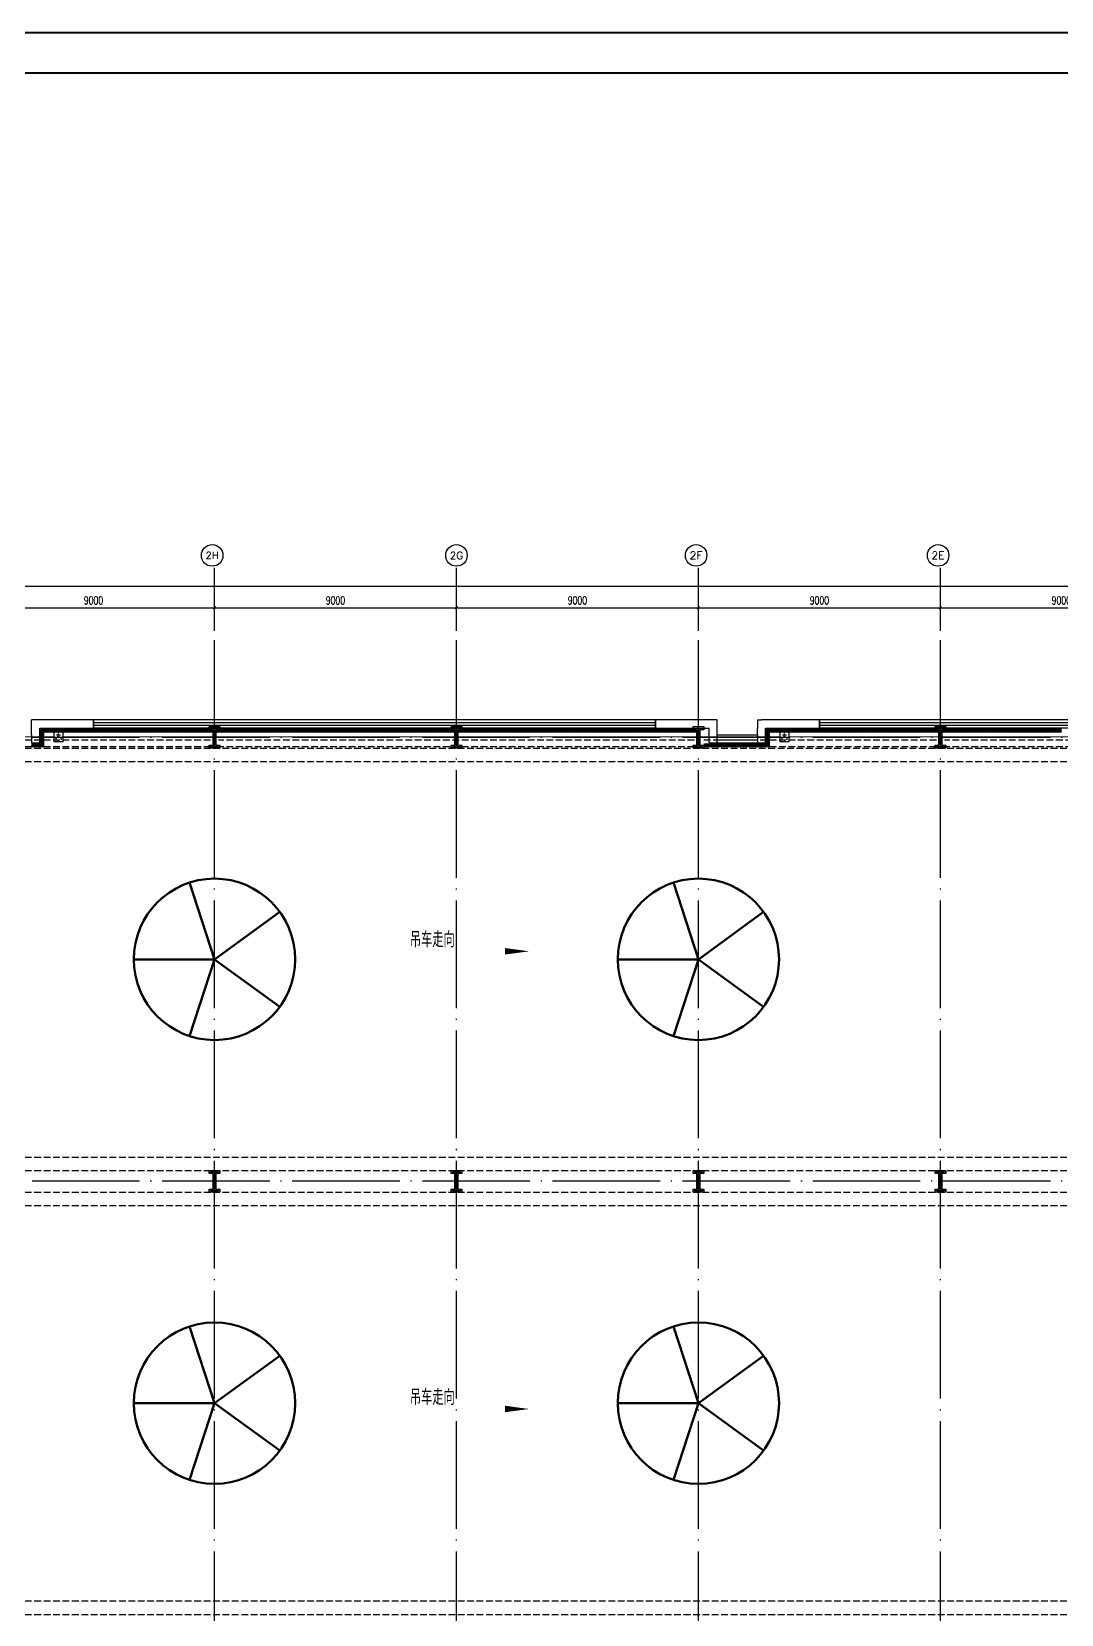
# Model space of a CAD drawing. Extents: x -1396510 to 1250330, y -1892470 to 1623980.
# Drawn here: x 584316 to 622616, y -749230 to -690392 of the extents above; entities that cross this region are included whole.
import ezdxf
from ezdxf.enums import TextEntityAlignment as Align

# ---------------------------------------------------------------- set-up
doc = ezdxf.new("R2010")
doc.units = 0
doc.header["$LTSCALE"] = 1000
doc.header["$MEASUREMENT"] = 0
doc.linetypes.add('DASH', pattern=[0.35, 0.25, -0.1])
doc.linetypes.add('DOTE', pattern=[2.42, 2, -0.2, 0.02, -0.2])
doc.layers.get('Defpoints').update_dxf_attribs({"color": 210})
for name, color, linetype in [('0-cxFrame', 155, 'Continuous'), ('A-AXIS-D', 1, 'Continuous'), ('A-AXIS-DOTE', 14, 'DOTE'), ('A-HATCH-2', 251, 'Continuous'), ('A-HRAIL', 173, 'Continuous'), ('A-LIN-V', 9, 'Continuous'), ('A-SFCE', 30, 'Continuous'), ('A-WINDOW', 140, 'Continuous'), ('AS-COLN', 6, 'Continuous'), ('AS-WALL', 40, 'Continuous'), ('EQUIP-消防', 3, 'Continuous'), ('WIRE-照明', 1, 'Continuous'), ('建-窗', 4, 'Continuous'), ('建-箭头', 3, 'Continuous')]:
    doc.layers.add(name, color=color, linetype=linetype)
doc.layers.add('0-cxText', color=131, linetype='Continuous', lineweight=25)
doc.layers.add('A-云线2', color=3, linetype='Continuous', plot=False)
doc.styles.add('_TCH_AXIS', font='COMPLEX', dxfattribs={"bigfont": 'GBCBIG'})
doc.styles.add('_TCH_DIM_T3', font='SIMPLEX', dxfattribs={"width": 0.705882, "bigfont": 'GBCBIG'})
doc.styles.add('A-STANDARD', font='SIMPLEX', dxfattribs={"bigfont": 'GBCBIG'})
doc.styles.add('cx_tuming', font='simhei.ttf')
doc.styles.add('cx_tuqian1', font='')
doc.styles.get("Standard").update_dxf_attribs({"font": 'gbenor.shx', "bigfont": 'gbcbig.shx'})
doc.styles.add('黑体', font='simhei.ttf', dxfattribs={"height": 12})
doc.styles.get('cx_tuqian1').set_extended_font_data('SimSun')
doc.dimstyles.new('_TCH_ARCH&&100', dxfattribs={"dimtxt": 297.5, "dimasz": 100, "dimexe": 100, "dimexo": 100, "dimgap": 126.25, "dimtad": 1, "dimdec": 0, "dimzin": 0, "dimdsep": 46, "dimtxsty": '_TCH_DIM_T3', "dimblk": 'ARCHTICK', "dimcen": 0.09, "dimclrt": 7, "dimazin": 2, "dimtfac": 1, "dimtdec": 0, "dimtix": 1, "dimtmove": 2, "dimatfit": 3, "dimfxl": 0, "dimtolj": 1, "dimtzin": 0, "dimarcsym": 0})

# ---------------------------------------------------------------- blocks, each defined once
blk = doc.blocks.new('WINDOW2DLIB$DYNSTYLE$00000005')
at = {"color": 0}
for points in [[(-0.5, 0.5), (-0.5, -0.5)], [(-0.5, 0.5), (0.5, 0.5)], [(0.5, -0.5), (0.5, 0.5)], [(0.5, 0.1667), (-0.5, 0.1667)], [(0.5, -0.1667), (-0.5, -0.1667)], [(-0.5, -0.5), (0.5, -0.5)]]:
    blk.add_lwpolyline(points, dxfattribs=at)
blk = doc.blocks.new('42343243')
at = {"layer": 'AS-WALL'}
for p, q in [((-196354, 1223170), (-198654, 1223170)), ((-198654, 1222620), (-198654, 1223170)), ((-198354, 1222870), (-196354, 1222870)), ((-198354, 1222320), (-198354, 1222870)), ((-196354, 1222870), (-196354, 1223170)), ((-173154, 1223170), (-175454, 1223170)), ((-175454, 1223170), (-175454, 1222870)), ((-175454, 1222870), (-173454, 1222870)), ((-173454, 1222320), (-173454, 1222870)), ((-173154, 1222620), (-173154, 1223170)), ((-171654, 1223170), (-171504, 1223170)), ((-171654, 1223170), (-171654, 1222870)), ((-171654, 1222870), (-171654, 1222870)), ((-171654, 1222620), (-171654, 1222870)), ((-169354, 1223170), (-171504, 1223170)), ((-171354, 1222320), (-171354, 1222870)), ((-171354, 1222870), (-169354, 1222870)), ((-169354, 1222870), (-169354, 1223170)), ((-198654, 1222620), (-198654, 1222320)), ((-198654, 1222320), (-198354, 1222320)), ((-173454, 1222320), (-173154, 1222320)), ((-173154, 1222320), (-173154, 1222620)), ((-171654, 1222620), (-171654, 1222320)), ((-171654, 1222320), (-171354, 1222320))]:
    blk.add_line(p, q, dxfattribs=at)
at = {"layer": '建-窗', "zscale": 300}
for p, xscale, yscale, rotation in [((-185904, 1223020), -20900, -300, 359.9999999994913), ((-162754, 1223020), -13200, -300, 359.9999999996728), ((-172404, 1222470), -1500, 300, 179.9999999999555)]:
    blk.add_blockref('WINDOW2DLIB$DYNSTYLE$00000005', p, dxfattribs=dict(at, xscale=xscale, yscale=yscale, rotation=rotation))
blk = doc.blocks.new('nt66')
at = {"layer": 'A-HATCH-2', "color": 8}
blk.add_lwpolyline([(-195840, 766870), (-195440, 766870), (-195440, 766758), (-195586, 766758), (-195586, 766182), (-195440, 766182), (-195440, 766070), (-195840, 766070), (-195840, 766182), (-195694, 766182), (-195694, 766758), (-195840, 766758)], close=True, dxfattribs=at)
at = {"layer": 'AS-COLN'}
blk.add_lwpolyline([(-195790, 766820), (-195490, 766820), (-195490, 766808), (-195636, 766808), (-195636, 766132), (-195490, 766132), (-195490, 766120), (-195790, 766120), (-195790, 766132), (-195644, 766132), (-195644, 766808), (-195790, 766808)], close=True, dxfattribs=at)
blk = doc.blocks.new('33333')
for p in [(3786, -43900), (12786, -43900), (21786, -43900), (30786, -43900), (3786, -60400), (12786, -60400), (21786, -60400), (30786, -60400)]:
    blk.add_blockref('nt66', p)
blk = doc.blocks.new('w42343')
at = {"layer": 'A-HATCH-2', "color": 8, "linetype": 'DASH'}
for p, q in [((-263654, 722170), (-128354, 722170)), ((-263654, 721670), (-128354, 721670)), ((-263654, 706970), (-128354, 706970)), ((-263654, 706470), (-128354, 706470)), ((-263654, 705670), (-128354, 705670)), ((-263654, 705170), (-128354, 705170)), ((-263654, 690470), (-128354, 690470)), ((-263654, 689970), (-128354, 689970))]:
    blk.add_line(p, q, dxfattribs=at)
blk = doc.blocks.new('w4324324')
at = {"layer": 'A-HATCH-2', "color": 0, "lineweight": 60}
for q in [(-1694760, 686605), (-1697614, 684532), (-1691907, 684532), (-1696524, 681178), (-1692997, 681178)]:
    blk.add_line((-1694760, 683605), q, dxfattribs=at)
blk.add_circle((-1694760, 683605), 3000, dxfattribs=at)
blk = doc.blocks.new('ner546')
at = {"layer": 'A-LIN-V', "color": 8}
for p in [(614780, -10744), (631280, -10744), (614780, -28744), (631280, -28744)]:
    blk.add_blockref('w4324324', p, dxfattribs=at)
blk = doc.blocks.new('_ArchTick')
at = {"color": 0, "linetype": 'ByBlock', "const_width": 0.4}
blk.add_lwpolyline([(-0.5, -0.5), (0.5, 0.5)], dxfattribs=at)
blk = doc.blocks.new('*D5776')
at = {"layer": 'A-AXIS-D', "color": 0, "lineweight": -2, "transparency": 16777216}
for p, q in [((84300, 3960), (84300, 4920)), ((84300, 4820), (93300, 4820)), ((93300, 3960), (93300, 4920))]:
    blk.add_line(p, q, dxfattribs=at)
at = {"layer": 'Defpoints', "color": 0, "transparency": 16777216}
for p in [(93300, 4820), (84300, 3860), (93300, 3860)]:
    blk.add_point(p, dxfattribs=at)
at = {"layer": 'A-AXIS-D', "color": 0, "lineweight": -2, "transparency": 16777216, "xscale": 100, "yscale": 100, "zscale": 100, "rotation": 180}
blk.add_blockref('_ArchTick', (84300, 4820), dxfattribs=at)
at = {"layer": 'A-AXIS-D', "color": 0, "lineweight": -2, "transparency": 16777216, "xscale": 100, "yscale": 100, "zscale": 100}
blk.add_blockref('_ArchTick', (93300, 4820), dxfattribs=at)
at = {"layer": 'A-AXIS-D', "color": 7, "transparency": 16777216, "insert": (88800, 5095), "char_height": 297.5, "attachment_point": 5, "style": '_TCH_DIM_T3'}
blk.add_mtext('\\A1;9000', dxfattribs=at)
blk = doc.blocks.new('*D5777')
at = {"layer": 'A-AXIS-D', "color": 0, "lineweight": -2, "transparency": 16777216}
for p, q in [((93300, 3960), (93300, 4920)), ((93300, 4820), (102300, 4820)), ((102300, 3960), (102300, 4920))]:
    blk.add_line(p, q, dxfattribs=at)
at = {"layer": 'Defpoints', "color": 0, "transparency": 16777216}
for p in [(102300, 4820), (93300, 3860), (102300, 3860)]:
    blk.add_point(p, dxfattribs=at)
at = {"layer": 'A-AXIS-D', "color": 0, "lineweight": -2, "transparency": 16777216, "xscale": 100, "yscale": 100, "zscale": 100, "rotation": 180}
blk.add_blockref('_ArchTick', (93300, 4820), dxfattribs=at)
at = {"layer": 'A-AXIS-D', "color": 0, "lineweight": -2, "transparency": 16777216, "xscale": 100, "yscale": 100, "zscale": 100}
blk.add_blockref('_ArchTick', (102300, 4820), dxfattribs=at)
at = {"layer": 'A-AXIS-D', "color": 7, "transparency": 16777216, "insert": (97800, 5095), "char_height": 297.5, "attachment_point": 5, "style": '_TCH_DIM_T3'}
blk.add_mtext('\\A1;9000', dxfattribs=at)
blk = doc.blocks.new('*D5778')
at = {"layer": 'A-AXIS-D', "color": 0, "lineweight": -2, "transparency": 16777216}
for p, q in [((102300, 3960), (102300, 4920)), ((102300, 4820), (111300, 4820)), ((111300, 3960), (111300, 4920))]:
    blk.add_line(p, q, dxfattribs=at)
at = {"layer": 'Defpoints', "color": 0, "transparency": 16777216}
for p in [(111300, 4820), (102300, 3860), (111300, 3860)]:
    blk.add_point(p, dxfattribs=at)
at = {"layer": 'A-AXIS-D', "color": 0, "lineweight": -2, "transparency": 16777216, "xscale": 100, "yscale": 100, "zscale": 100, "rotation": 180}
blk.add_blockref('_ArchTick', (102300, 4820), dxfattribs=at)
at = {"layer": 'A-AXIS-D', "color": 0, "lineweight": -2, "transparency": 16777216, "xscale": 100, "yscale": 100, "zscale": 100}
blk.add_blockref('_ArchTick', (111300, 4820), dxfattribs=at)
at = {"layer": 'A-AXIS-D', "color": 7, "transparency": 16777216, "insert": (106800, 5095), "char_height": 297.5, "attachment_point": 5, "style": '_TCH_DIM_T3'}
blk.add_mtext('\\A1;9000', dxfattribs=at)
blk = doc.blocks.new('*D5779')
at = {"layer": 'A-AXIS-D', "color": 0, "lineweight": -2, "transparency": 16777216}
for p, q in [((111300, 3960), (111300, 4920)), ((111300, 4820), (120300, 4820)), ((120300, 3960), (120300, 4920))]:
    blk.add_line(p, q, dxfattribs=at)
at = {"layer": 'Defpoints', "color": 0, "transparency": 16777216}
for p in [(120300, 4820), (111300, 3860), (120300, 3860)]:
    blk.add_point(p, dxfattribs=at)
at = {"layer": 'A-AXIS-D', "color": 0, "lineweight": -2, "transparency": 16777216, "xscale": 100, "yscale": 100, "zscale": 100, "rotation": 180}
blk.add_blockref('_ArchTick', (111300, 4820), dxfattribs=at)
at = {"layer": 'A-AXIS-D', "color": 0, "lineweight": -2, "transparency": 16777216, "xscale": 100, "yscale": 100, "zscale": 100}
blk.add_blockref('_ArchTick', (120300, 4820), dxfattribs=at)
at = {"layer": 'A-AXIS-D', "color": 7, "transparency": 16777216, "insert": (115800, 5095), "char_height": 297.5, "attachment_point": 5, "style": '_TCH_DIM_T3'}
blk.add_mtext('\\A1;9000', dxfattribs=at)
blk = doc.blocks.new('*D5780')
at = {"layer": 'A-AXIS-D', "color": 0, "lineweight": -2, "transparency": 16777216}
for p, q in [((120300, 3960), (120300, 4920)), ((120300, 4820), (129300, 4820)), ((129300, 3960), (129300, 4920))]:
    blk.add_line(p, q, dxfattribs=at)
at = {"layer": 'Defpoints', "color": 0, "transparency": 16777216}
for p in [(129300, 4820), (120300, 3860), (129300, 3860)]:
    blk.add_point(p, dxfattribs=at)
at = {"layer": 'A-AXIS-D', "color": 0, "lineweight": -2, "transparency": 16777216, "xscale": 100, "yscale": 100, "zscale": 100, "rotation": 180}
blk.add_blockref('_ArchTick', (120300, 4820), dxfattribs=at)
at = {"layer": 'A-AXIS-D', "color": 0, "lineweight": -2, "transparency": 16777216, "xscale": 100, "yscale": 100, "zscale": 100}
blk.add_blockref('_ArchTick', (129300, 4820), dxfattribs=at)
at = {"layer": 'A-AXIS-D', "color": 7, "transparency": 16777216, "insert": (124800, 5095), "char_height": 297.5, "attachment_point": 5, "style": '_TCH_DIM_T3'}
blk.add_mtext('\\A1;9000', dxfattribs=at)
blk = doc.blocks.new('*D5785')
at = {"layer": 'A-AXIS-D', "color": 0, "lineweight": -2, "transparency": 16777216}
for p, q in [((-900, 4060), (-900, 5720)), ((-900, 5620), (157100, 5620)), ((157100, 4060), (157100, 5720))]:
    blk.add_line(p, q, dxfattribs=at)
at = {"layer": 'Defpoints', "color": 0, "transparency": 16777216}
for p in [(157100, 5620), (-900, 3960), (157100, 3960)]:
    blk.add_point(p, dxfattribs=at)
at = {"layer": 'A-AXIS-D', "color": 0, "lineweight": -2, "transparency": 16777216, "xscale": 100, "yscale": 100, "zscale": 100, "rotation": 180}
blk.add_blockref('_ArchTick', (-900, 5620), dxfattribs=at)
at = {"layer": 'A-AXIS-D', "color": 0, "lineweight": -2, "transparency": 16777216, "xscale": 100, "yscale": 100, "zscale": 100}
blk.add_blockref('_ArchTick', (157100, 5620), dxfattribs=at)
at = {"layer": 'A-AXIS-D', "color": 7, "transparency": 16777216, "insert": (78100, 5895), "char_height": 297.5, "attachment_point": 5, "style": '_TCH_DIM_T3'}
blk.add_mtext('\\A1;158000', dxfattribs=at)
blk = doc.blocks.new('99平面图例外参$0$$LinePat$圆环')
for points in [[(0, 150), (300, 150)], [(0, 0), (300, 0)], [(0, -150), (300, -150)]]:
    blk.add_lwpolyline(points)
at = {"color": 0}
blk.add_circle((150, 0), 150, dxfattribs=at)
blk = doc.blocks.new('$equip$00002656')
for p, q in [((-0.5, 1), (-0.5, 0)), ((0.5, 1), (-0.5, 1)), ((-0.5, 0), (0.5, 0)), ((-0.22, 0.33), (0.22, 0.33)), ((0, 0.5), (0, 0.15)), ((0.5, 0), (0.5, 1))]:
    blk.add_line(p, q)
at = {"const_width": 0.0571}
blk.add_lwpolyline([(-0.5, 1), (0.5, 1), (0.5, 0), (-0.5, 0), (-0.5, 1), (0.5, 1)], dxfattribs=at)
blk.add_arc((0, 0.8), 0.3, 180, 0)
for p in [(-0.5, 0.5), (0, 1), (0, 0), (0.5, 0.5)]:
    blk.add_point(p)
at = {"color": 7, "flags": 1}
for tag, height, p in [('A', 0.00002, (0, 0)), ('B', 0.4, (0.76, 0.29))]:
    blk.add_attdef(tag, text='', height=height, dxfattribs=at).set_placement(p, align=Align.MIDDLE_CENTER)
blk = doc.blocks.new('TK22.A0+1 L(Dragon)')
at = {"layer": '0-cxFrame', "color": 7, "const_width": 0.5}
blk.add_lwpolyline([(0, 0), (-1485, 0), (-1485, 841), (0, 841)], close=True, dxfattribs=at)
at = {"layer": '0-cxFrame', "const_width": 0.5}
blk.add_lwpolyline([(-80, 10), (-1465, 10), (-1465, 831), (-80, 831)], close=True, dxfattribs=at)
at = {"style": '黑体', "flags": 4}
blk.add_attdef('图幅', text='', height=3.3, dxfattribs=at).set_placement((-40, 3), align=Align.RIGHT)
at = {"layer": '0-cxText', "flags": 4}
for tag, height, style, p in [('建设单位', 3.5, 'cx_tuming', (-45, 240)), ('项目名称', 3.5, 'cx_tuming', (-45, 210)), ('子项名称', 3.5, 'cx_tuming', (-45, 180)), ('工程编号', 3.3, 'cx_tuqian1', (-35, 165)), ('图名1', 3.5, 'cx_tuming', (-45, 87)), ('图名2', 3.5, 'cx_tuming', (-45, 79)), ('图名3', 3.5, 'cx_tuming', (-45, 71)), ('出图日期', 3.3, 'cx_tuqian1', (-39, 60)), ('专业', 3.3, 'cx_tuqian1', (-55, 52)), ('图号', 3.3, 'cx_tuqian1', (-55, 44)), ('版次', 3.3, 'cx_tuqian1', (-20, 44))]:
    blk.add_attdef(tag, text='', height=height, dxfattribs=dict(at, style=style)).set_placement(p, align=Align.MIDDLE)
at = {"layer": 'Defpoints', "color": 6, "flags": 4}
for tag, height, style, p in [('tufu', 3.3, '黑体', (-12, 12)), ('dwfname', 4, 'cx_tuqian1', (-80, 3))]:
    blk.add_attdef(tag, text='', height=height, dxfattribs=dict(at, style=style)).set_placement(p, align=Align.RIGHT)
blk = doc.blocks.new('世赫2#厂房一层0821')
at = {"layer": 'A-AXIS-D'}
for centre in [(93215.1, 6766.1), (102300, 6766.1), (111215.1, 6766.1), (120215.1, 6766.1)]:
    blk.add_circle(centre, 400, dxfattribs=at)
at = {"layer": 'A-AXIS-DOTE', "color": 8, "ltscale": 2}
for p, q in [((93300, -87498.9), (93300, 6300)), ((102300, -87498.9), (102300, 6300)), ((111300, -87498.9), (111300, 6300)), ((120300, -87498.9), (120300, 6300)), ((163114.2, 0), (-11095.8, 0)), ((163114.2, -16500), (-11095.8, -16500))]:
    blk.add_line(p, q, dxfattribs=at)
at = {"layer": 'A-SFCE', "color": 2, "linetype": 'DASH'}
for p, q in [((93150, -100), (84450, -100)), ((93150, -350), (84450, -350)), ((120150, -100), (111450, -100)), ((120150, -350), (111450, -350))]:
    blk.add_line(p, q, dxfattribs=at)
at = {"layer": 'A-SFCE', "linetype": 'DASH'}
for p, q in [((111150, -100), (93450, -100)), ((111150, -350), (93450, -350)), ((138150, -100), (120450, -100)), ((138150, -350), (120450, -350))]:
    blk.add_line(p, q, dxfattribs=at)
at = {"layer": '建-箭头', "color": 8}
for points in [[(98107.8, -7951.1, 0, 0, 0), (105007.8, -7951.1, 0, 240, 0), (104107.8, -7951.1, 0, 0, 0)], [(98107.8, -24966.1, 0, 0, 0), (105007.8, -24966.1, 0, 240, 0), (104107.8, -24966.1, 0, 0, 0)]]:
    blk.add_lwpolyline(points, format="xyseb", dxfattribs=at)
at = {"layer": 'A-HRAIL', "yscale": 0.3333333333111111, "zscale": 0.3333333333111111}
for p, xscale, rotation in [((86900, 191.7), -0.3611111226889233, 270), ((86951.5, 244), -0.3384127419249668, 359.9999999997966), ((86900, 83.3), -0.3611111226889233, 270), ((86900, -25), -0.3611111226889233, 270), ((87053, 244), -0.3384127419249668, 359.9999999997966), ((87154.6, 244), -0.3384127419249668, 359.9999999997966), ((87256.1, 244), -0.3384127419249668, 359.9999999997966), ((87357.6, 244), -0.3384127419249668, 359.9999999997966), ((87459.1, 244), -0.3384127419249668, 359.9999999997966), ((87560.7, 244), -0.3384127419249668, 359.9999999997966), ((87662.2, 244), -0.3384127419249668, 359.9999999997966), ((87763.7, 244), -0.3384127419249668, 359.9999999997966), ((87865.2, 244), -0.3384127419249668, 359.9999999997966), ((87966.8, 244), -0.3384127419249668, 359.9999999997966), ((88068.3, 244), -0.3384127419249668, 359.9999999997966), ((88169.8, 244), -0.3384127419249668, 359.9999999997966), ((88271.3, 244), -0.3384127419249668, 359.9999999997966), ((88372.9, 244), -0.3384127419249668, 359.9999999997966), ((88474.4, 244), -0.3384127419249668, 359.9999999997966), ((88575.9, 244), -0.3384127419249668, 359.9999999997966), ((88677.4, 244), -0.3384127419249668, 359.9999999997966), ((88779, 244), -0.3384127419249668, 359.9999999997966), ((88880.5, 244), -0.3384127419249668, 359.9999999997966), ((88982, 244), -0.3384127419249668, 359.9999999997966), ((89083.5, 244), -0.3384127419249668, 359.9999999997966), ((89185, 244), -0.3384127419249668, 359.9999999997966), ((89286.6, 244), -0.3384127419249668, 359.9999999997966), ((89388.1, 244), -0.3384127419249668, 359.9999999997966), ((89489.6, 244), -0.3384127419249668, 359.9999999997966), ((89591.1, 244), -0.3384127419249668, 359.9999999997966), ((89692.7, 244), -0.3384127419249668, 359.9999999997966), ((89794.2, 244), -0.3384127419249668, 359.9999999997966), ((89895.7, 244), -0.3384127419249668, 359.9999999997966), ((89997.2, 244), -0.3384127419249668, 359.9999999997966), ((90098.8, 244), -0.3384127419249668, 359.9999999997966), ((90200.3, 244), -0.3384127419249668, 359.9999999997966), ((90301.8, 244), -0.3384127419249668, 359.9999999997966), ((90403.3, 244), -0.3384127419249668, 359.9999999997966), ((90504.9, 244), -0.3384127419249668, 359.9999999997966), ((90606.4, 244), -0.3384127419249668, 359.9999999997966), ((90707.9, 244), -0.3384127419249668, 359.9999999997966), ((90809.4, 244), -0.3384127419249668, 359.9999999997966), ((90911, 244), -0.3384127419249668, 359.9999999997966), ((91012.5, 244), -0.3384127419249668, 359.9999999997966), ((91114, 244), -0.3384127419249668, 359.9999999997966), ((91215.5, 244), -0.3384127419249668, 359.9999999997966), ((91317, 244), -0.3384127419249668, 359.9999999997966), ((91418.6, 244), -0.3384127419249668, 359.9999999997966), ((91520.1, 244), -0.3384127419249668, 359.9999999997966), ((91621.6, 244), -0.3384127419249668, 359.9999999997966), ((91723.1, 244), -0.3384127419249668, 359.9999999997966), ((91824.7, 244), -0.3384127419249668, 359.9999999997966), ((91926.2, 244), -0.3384127419249668, 359.9999999997966), ((92027.7, 244), -0.3384127419249668, 359.9999999997966), ((92129.2, 244), -0.3384127419249668, 359.9999999997966), ((92230.8, 244), -0.3384127419249668, 359.9999999997966), ((92332.3, 244), -0.3384127419249668, 359.9999999997966), ((92433.8, 244), -0.3384127419249668, 359.9999999997966), ((92535.3, 244), -0.3384127419249668, 359.9999999997966), ((92636.9, 244), -0.3384127419249668, 359.9999999997966), ((92738.4, 244), -0.3384127419249668, 359.9999999997966), ((92839.9, 244), -0.3384127419249668, 359.9999999997966), ((92941.4, 244), -0.3384127419249668, 359.9999999997966), ((93043, 244), -0.3384127419249668, 359.9999999997966), ((93144.5, 244), -0.3384127419249668, 359.9999999997966), ((93246, 244), -0.3384127419249668, 359.9999999997966), ((93455, 244), -0.336818181795725, 359.9999999997967), ((93556.1, 244), -0.336818181795725, 359.9999999997967), ((93657.1, 244), -0.336818181795725, 359.9999999997967), ((93758.2, 244), -0.336818181795725, 359.9999999997967), ((93859.2, 244), -0.336818181795725, 359.9999999997967), ((93960.3, 244), -0.336818181795725, 359.9999999997967), ((94061.3, 244), -0.336818181795725, 359.9999999997967), ((94162.4, 244), -0.336818181795725, 359.9999999997967), ((94263.4, 244), -0.336818181795725, 359.9999999997967), ((94364.5, 244), -0.336818181795725, 359.9999999997967), ((94465.5, 244), -0.336818181795725, 359.9999999997967), ((94566.5, 244), -0.336818181795725, 359.9999999997967), ((94667.6, 244), -0.336818181795725, 359.9999999997967), ((94768.6, 244), -0.336818181795725, 359.9999999997967), ((94869.7, 244), -0.336818181795725, 359.9999999997967), ((94970.7, 244), -0.336818181795725, 359.9999999997967), ((95071.8, 244), -0.336818181795725, 359.9999999997967), ((95172.8, 244), -0.336818181795725, 359.9999999997967), ((95273.9, 244), -0.336818181795725, 359.9999999997967), ((95374.9, 244), -0.336818181795725, 359.9999999997967), ((95476, 244), -0.336818181795725, 359.9999999997967), ((95577, 244), -0.336818181795725, 359.9999999997967), ((95678, 244), -0.336818181795725, 359.9999999997967), ((95779.1, 244), -0.336818181795725, 359.9999999997967), ((95880.1, 244), -0.336818181795725, 359.9999999997967), ((95981.2, 244), -0.336818181795725, 359.9999999997967), ((96082.2, 244), -0.336818181795725, 359.9999999997967), ((96183.3, 244), -0.336818181795725, 359.9999999997967), ((96284.3, 244), -0.336818181795725, 359.9999999997967), ((96385.4, 244), -0.336818181795725, 359.9999999997967), ((96486.4, 244), -0.336818181795725, 359.9999999997967), ((96587.5, 244), -0.336818181795725, 359.9999999997967), ((96688.5, 244), -0.336818181795725, 359.9999999997967), ((96789.5, 244), -0.336818181795725, 359.9999999997967), ((96890.6, 244), -0.336818181795725, 359.9999999997967), ((96991.6, 244), -0.336818181795725, 359.9999999997967), ((97092.7, 244), -0.336818181795725, 359.9999999997967), ((97193.7, 244), -0.336818181795725, 359.9999999997967), ((97294.8, 244), -0.336818181795725, 359.9999999997967), ((97395.8, 244), -0.336818181795725, 359.9999999997967), ((97496.9, 244), -0.336818181795725, 359.9999999997967), ((97597.9, 244), -0.336818181795725, 359.9999999997967), ((97699, 244), -0.336818181795725, 359.9999999997967), ((97800, 244), -0.336818181795725, 359.9999999997967), ((97901, 244), -0.336818181795725, 359.9999999997967), ((98002.1, 244), -0.336818181795725, 359.9999999997967), ((98103.1, 244), -0.336818181795725, 359.9999999997967), ((98204.2, 244), -0.336818181795725, 359.9999999997967), ((98305.2, 244), -0.336818181795725, 359.9999999997967), ((98406.3, 244), -0.336818181795725, 359.9999999997967), ((98507.3, 244), -0.336818181795725, 359.9999999997967), ((98608.4, 244), -0.336818181795725, 359.9999999997967), ((98709.4, 244), -0.336818181795725, 359.9999999997967), ((98810.5, 244), -0.336818181795725, 359.9999999997967), ((98911.5, 244), -0.336818181795725, 359.9999999997967), ((99012.5, 244), -0.336818181795725, 359.9999999997967), ((99113.6, 244), -0.336818181795725, 359.9999999997967), ((99214.6, 244), -0.336818181795725, 359.9999999997967), ((99315.7, 244), -0.336818181795725, 359.9999999997967), ((99416.7, 244), -0.336818181795725, 359.9999999997967), ((99517.8, 244), -0.336818181795725, 359.9999999997967), ((99618.8, 244), -0.336818181795725, 359.9999999997967), ((99719.9, 244), -0.336818181795725, 359.9999999997967), ((99820.9, 244), -0.336818181795725, 359.9999999997967), ((99922, 244), -0.336818181795725, 359.9999999997967), ((100023, 244), -0.336818181795725, 359.9999999997967), ((100124, 244), -0.336818181795725, 359.9999999997967), ((100225.1, 244), -0.336818181795725, 359.9999999997967), ((100326.1, 244), -0.336818181795725, 359.9999999997967), ((100427.2, 244), -0.336818181795725, 359.9999999997967), ((100528.2, 244), -0.336818181795725, 359.9999999997967), ((100629.3, 244), -0.336818181795725, 359.9999999997967), ((100730.3, 244), -0.336818181795725, 359.9999999997967), ((100831.4, 244), -0.336818181795725, 359.9999999997967), ((100932.4, 244), -0.336818181795725, 359.9999999997967), ((101033.5, 244), -0.336818181795725, 359.9999999997967), ((101134.5, 244), -0.336818181795725, 359.9999999997967), ((101235.5, 244), -0.336818181795725, 359.9999999997967), ((101336.6, 244), -0.336818181795725, 359.9999999997967), ((101437.6, 244), -0.336818181795725, 359.9999999997967), ((101538.7, 244), -0.336818181795725, 359.9999999997967), ((101639.7, 244), -0.336818181795725, 359.9999999997967), ((101740.8, 244), -0.336818181795725, 359.9999999997967), ((101841.8, 244), -0.336818181795725, 359.9999999997967), ((101942.9, 244), -0.336818181795725, 359.9999999997967), ((102043.9, 244), -0.336818181795725, 359.9999999997967), ((102145, 244), -0.336818181795725, 359.9999999997967), ((102246, 244), -0.336818181795725, 359.9999999997967), ((102455, 244), -0.3368181817957273, 359.9999999997967), ((102556.1, 244), -0.3368181817957273, 359.9999999997967), ((102657.1, 244), -0.3368181817957273, 359.9999999997967), ((102758.2, 244), -0.3368181817957273, 359.9999999997967), ((102859.2, 244), -0.3368181817957273, 359.9999999997967), ((102960.3, 244), -0.3368181817957273, 359.9999999997967), ((103061.3, 244), -0.3368181817957273, 359.9999999997967), ((103162.4, 244), -0.3368181817957273, 359.9999999997967), ((103263.4, 244), -0.3368181817957273, 359.9999999997967), ((103364.5, 244), -0.3368181817957273, 359.9999999997967), ((103465.5, 244), -0.3368181817957273, 359.9999999997967), ((103566.5, 244), -0.3368181817957273, 359.9999999997967), ((103667.6, 244), -0.3368181817957273, 359.9999999997967), ((103768.6, 244), -0.3368181817957273, 359.9999999997967), ((103869.7, 244), -0.3368181817957273, 359.9999999997967), ((103970.7, 244), -0.3368181817957273, 359.9999999997967), ((104071.8, 244), -0.3368181817957273, 359.9999999997967), ((104172.8, 244), -0.3368181817957273, 359.9999999997967), ((104273.9, 244), -0.3368181817957273, 359.9999999997967), ((104374.9, 244), -0.3368181817957273, 359.9999999997967), ((104476, 244), -0.3368181817957273, 359.9999999997967), ((104577, 244), -0.3368181817957273, 359.9999999997967), ((104678, 244), -0.3368181817957273, 359.9999999997967), ((104779.1, 244), -0.3368181817957273, 359.9999999997967), ((104880.1, 244), -0.3368181817957273, 359.9999999997967), ((104981.2, 244), -0.3368181817957273, 359.9999999997967), ((105082.2, 244), -0.3368181817957273, 359.9999999997967), ((105183.3, 244), -0.3368181817957273, 359.9999999997967), ((105284.3, 244), -0.3368181817957273, 359.9999999997967), ((105385.4, 244), -0.3368181817957273, 359.9999999997967), ((105486.4, 244), -0.3368181817957273, 359.9999999997967), ((105587.5, 244), -0.3368181817957273, 359.9999999997967), ((105688.5, 244), -0.3368181817957273, 359.9999999997967), ((105789.5, 244), -0.3368181817957273, 359.9999999997967), ((105890.6, 244), -0.3368181817957273, 359.9999999997967), ((105991.6, 244), -0.3368181817957273, 359.9999999997967), ((106092.7, 244), -0.3368181817957273, 359.9999999997967), ((106193.7, 244), -0.3368181817957273, 359.9999999997967), ((106294.8, 244), -0.3368181817957273, 359.9999999997967), ((106395.8, 244), -0.3368181817957273, 359.9999999997967), ((106496.9, 244), -0.3368181817957273, 359.9999999997967), ((106597.9, 244), -0.3368181817957273, 359.9999999997967), ((106699, 244), -0.3368181817957273, 359.9999999997967), ((106800, 244), -0.3368181817957273, 359.9999999997967), ((106901, 244), -0.3368181817957273, 359.9999999997967), ((107002.1, 244), -0.3368181817957273, 359.9999999997967), ((107103.1, 244), -0.3368181817957273, 359.9999999997967), ((107204.2, 244), -0.3368181817957273, 359.9999999997967), ((107305.2, 244), -0.3368181817957273, 359.9999999997967), ((107406.3, 244), -0.3368181817957273, 359.9999999997967), ((107507.3, 244), -0.3368181817957273, 359.9999999997967), ((107608.4, 244), -0.3368181817957273, 359.9999999997967), ((107709.4, 244), -0.3368181817957273, 359.9999999997967), ((107810.5, 244), -0.3368181817957273, 359.9999999997967), ((107911.5, 244), -0.3368181817957273, 359.9999999997967), ((108012.5, 244), -0.3368181817957273, 359.9999999997967), ((108113.6, 244), -0.3368181817957273, 359.9999999997967), ((108214.6, 244), -0.3368181817957273, 359.9999999997967), ((108315.7, 244), -0.3368181817957273, 359.9999999997967), ((108416.7, 244), -0.3368181817957273, 359.9999999997967), ((108517.8, 244), -0.3368181817957273, 359.9999999997967), ((108618.8, 244), -0.3368181817957273, 359.9999999997967), ((108719.9, 244), -0.3368181817957273, 359.9999999997967), ((108820.9, 244), -0.3368181817957273, 359.9999999997967), ((108922, 244), -0.3368181817957273, 359.9999999997967), ((109023, 244), -0.3368181817957273, 359.9999999997967), ((109124, 244), -0.3368181817957273, 359.9999999997967), ((109225.1, 244), -0.3368181817957273, 359.9999999997967), ((109326.1, 244), -0.3368181817957273, 359.9999999997967), ((109427.2, 244), -0.3368181817957273, 359.9999999997967), ((109528.2, 244), -0.3368181817957273, 359.9999999997967), ((109629.3, 244), -0.3368181817957273, 359.9999999997967), ((109730.3, 244), -0.3368181817957273, 359.9999999997967), ((109831.4, 244), -0.3368181817957273, 359.9999999997967), ((109932.4, 244), -0.3368181817957273, 359.9999999997967), ((110033.5, 244), -0.3368181817957273, 359.9999999997967), ((110134.5, 244), -0.3368181817957273, 359.9999999997967), ((110235.5, 244), -0.3368181817957273, 359.9999999997967), ((110336.6, 244), -0.3368181817957273, 359.9999999997967), ((110437.6, 244), -0.3368181817957273, 359.9999999997967), ((110538.7, 244), -0.3368181817957273, 359.9999999997967), ((110639.7, 244), -0.3368181817957273, 359.9999999997967), ((110740.8, 244), -0.3368181817957273, 359.9999999997967), ((110841.8, 244), -0.3368181817957273, 359.9999999997967), ((110942.9, 244), -0.3368181817957273, 359.9999999997967), ((111043.9, 244), -0.3368181817957273, 359.9999999997967), ((111145, 244), -0.3368181817957273, 359.9999999997967), ((111246, 244), -0.3368181817957273, 359.9999999997967), ((113900, 191.7), -0.3611111226889233, 270), ((113951.5, 244), -0.3384127415271159, 359.9999999997966), ((113900, 83.3), -0.3611111226889233, 270), ((113900, -25), -0.3611111226889233, 270), ((114053, 244), -0.3384127415271159, 359.9999999997966), ((114154.6, 244), -0.3384127415271159, 359.9999999997966), ((114256.1, 244), -0.3384127415271159, 359.9999999997966), ((114357.6, 244), -0.3384127415271159, 359.9999999997966), ((114459.1, 244), -0.3384127415271159, 359.9999999997966), ((114560.7, 244), -0.3384127415271159, 359.9999999997966), ((114662.2, 244), -0.3384127415271159, 359.9999999997966), ((114763.7, 244), -0.3384127415271159, 359.9999999997966), ((114865.2, 244), -0.3384127415271159, 359.9999999997966), ((114966.8, 244), -0.3384127415271159, 359.9999999997966), ((115068.3, 244), -0.3384127415271159, 359.9999999997966), ((115169.8, 244), -0.3384127415271159, 359.9999999997966), ((115271.3, 244), -0.3384127415271159, 359.9999999997966), ((115372.9, 244), -0.3384127415271159, 359.9999999997966), ((115474.4, 244), -0.3384127415271159, 359.9999999997966), ((115575.9, 244), -0.3384127415271159, 359.9999999997966), ((115677.4, 244), -0.3384127415271159, 359.9999999997966), ((115779, 244), -0.3384127415271159, 359.9999999997966), ((115880.5, 244), -0.3384127415271159, 359.9999999997966), ((115982, 244), -0.3384127415271159, 359.9999999997966), ((116083.5, 244), -0.3384127415271159, 359.9999999997966), ((116185, 244), -0.3384127415271159, 359.9999999997966), ((116286.6, 244), -0.3384127415271159, 359.9999999997966), ((116388.1, 244), -0.3384127415271159, 359.9999999997966), ((116489.6, 244), -0.3384127415271159, 359.9999999997966), ((116591.1, 244), -0.3384127415271159, 359.9999999997966), ((116692.7, 244), -0.3384127415271159, 359.9999999997966), ((116794.2, 244), -0.3384127415271159, 359.9999999997966), ((116895.7, 244), -0.3384127415271159, 359.9999999997966), ((116997.2, 244), -0.3384127415271159, 359.9999999997966), ((117098.8, 244), -0.3384127415271159, 359.9999999997966), ((117200.3, 244), -0.3384127415271159, 359.9999999997966), ((117301.8, 244), -0.3384127415271159, 359.9999999997966), ((117403.3, 244), -0.3384127415271159, 359.9999999997966), ((117504.9, 244), -0.3384127415271159, 359.9999999997966), ((117606.4, 244), -0.3384127415271159, 359.9999999997966), ((117707.9, 244), -0.3384127415271159, 359.9999999997966), ((117809.4, 244), -0.3384127415271159, 359.9999999997966), ((117911, 244), -0.3384127415271159, 359.9999999997966), ((118012.5, 244), -0.3384127415271159, 359.9999999997966), ((118114, 244), -0.3384127415271159, 359.9999999997966), ((118215.5, 244), -0.3384127415271159, 359.9999999997966), ((118317, 244), -0.3384127415271159, 359.9999999997966), ((118418.6, 244), -0.3384127415271159, 359.9999999997966), ((118520.1, 244), -0.3384127415271159, 359.9999999997966), ((118621.6, 244), -0.3384127415271159, 359.9999999997966), ((118723.1, 244), -0.3384127415271159, 359.9999999997966), ((118824.7, 244), -0.3384127415271159, 359.9999999997966), ((118926.2, 244), -0.3384127415271159, 359.9999999997966), ((119027.7, 244), -0.3384127415271159, 359.9999999997966), ((119129.2, 244), -0.3384127415271159, 359.9999999997966), ((119230.8, 244), -0.3384127415271159, 359.9999999997966), ((119332.3, 244), -0.3384127415271159, 359.9999999997966), ((119433.8, 244), -0.3384127415271159, 359.9999999997966), ((119535.3, 244), -0.3384127415271159, 359.9999999997966), ((119636.9, 244), -0.3384127415271159, 359.9999999997966), ((119738.4, 244), -0.3384127415271159, 359.9999999997966), ((119839.9, 244), -0.3384127415271159, 359.9999999997966), ((119941.4, 244), -0.3384127415271159, 359.9999999997966), ((120043, 244), -0.3384127415271159, 359.9999999997966), ((120144.5, 244), -0.3384127415271159, 359.9999999997966), ((120246, 244), -0.3384127415271159, 359.9999999997966), ((120455, 244), -0.3368181817957239, 359.9999999997967), ((120556.1, 244), -0.3368181817957239, 359.9999999997967), ((120657.1, 244), -0.3368181817957239, 359.9999999997967), ((120758.2, 244), -0.3368181817957239, 359.9999999997967), ((120859.2, 244), -0.3368181817957239, 359.9999999997967), ((120960.3, 244), -0.3368181817957239, 359.9999999997967), ((121061.3, 244), -0.3368181817957239, 359.9999999997967), ((121162.4, 244), -0.3368181817957239, 359.9999999997967), ((121263.4, 244), -0.3368181817957239, 359.9999999997967), ((121364.5, 244), -0.3368181817957239, 359.9999999997967), ((121465.5, 244), -0.3368181817957239, 359.9999999997967), ((121566.5, 244), -0.3368181817957239, 359.9999999997967), ((121667.6, 244), -0.3368181817957239, 359.9999999997967), ((121768.6, 244), -0.3368181817957239, 359.9999999997967), ((121869.7, 244), -0.3368181817957239, 359.9999999997967), ((121970.7, 244), -0.3368181817957239, 359.9999999997967), ((122071.8, 244), -0.3368181817957239, 359.9999999997967), ((122172.8, 244), -0.3368181817957239, 359.9999999997967), ((122273.9, 244), -0.3368181817957239, 359.9999999997967), ((122374.9, 244), -0.3368181817957239, 359.9999999997967), ((122476, 244), -0.3368181817957239, 359.9999999997967), ((122577, 244), -0.3368181817957239, 359.9999999997967), ((122678, 244), -0.3368181817957239, 359.9999999997967), ((122779.1, 244), -0.3368181817957239, 359.9999999997967), ((122880.1, 244), -0.3368181817957239, 359.9999999997967), ((122981.2, 244), -0.3368181817957239, 359.9999999997967), ((123082.2, 244), -0.3368181817957239, 359.9999999997967), ((123183.3, 244), -0.3368181817957239, 359.9999999997967), ((123284.3, 244), -0.3368181817957239, 359.9999999997967), ((123385.4, 244), -0.3368181817957239, 359.9999999997967), ((123486.4, 244), -0.3368181817957239, 359.9999999997967), ((123587.5, 244), -0.3368181817957239, 359.9999999997967), ((123688.5, 244), -0.3368181817957239, 359.9999999997967), ((123789.5, 244), -0.3368181817957239, 359.9999999997967), ((123890.6, 244), -0.3368181817957239, 359.9999999997967), ((123991.6, 244), -0.3368181817957239, 359.9999999997967), ((124092.7, 244), -0.3368181817957239, 359.9999999997967), ((124193.7, 244), -0.3368181817957239, 359.9999999997967), ((124294.8, 244), -0.3368181817957239, 359.9999999997967), ((124395.8, 244), -0.3368181817957239, 359.9999999997967), ((124496.9, 244), -0.3368181817957239, 359.9999999997967), ((124597.9, 244), -0.3368181817957239, 359.9999999997967), ((124699, 244), -0.3368181817957239, 359.9999999997967), ((124800, 244), -0.3368181817957239, 359.9999999997967), ((86900, -133.3), -0.3611111226889233, 270), ((86900, -241.7), -0.3611111226889233, 270), ((86900, -350), -0.3611111226889233, 270), ((113900, -133.3), -0.3611111226889233, 270), ((113900, -241.7), -0.3611111226889233, 270), ((113900, -350), -0.3611111226889233, 270)]:
    blk.add_blockref('99平面图例外参$0$$LinePat$圆环', p, dxfattribs=dict(at, xscale=xscale, rotation=rotation))
for p, xscale in [((86612.5, -300), -0.3749999998826196), ((86725, -300), -0.3749999998826196), ((86837.5, -300), -0.3749999998826196), ((86950, -300), -0.3749999998826196), ((111602.1, -300), -0.3402776645396762), ((111704.2, -300), -0.3402776645396762), ((111806.3, -300), -0.3402776645396762), ((111908.3, -300), -0.3402776645396762), ((112010.4, -300), -0.3402776645396762), ((112112.5, -300), -0.3402776645396762), ((112214.6, -300), -0.3402776645396762), ((112316.7, -300), -0.3402776645396762), ((112418.8, -300), -0.3402776645396762), ((112520.8, -300), -0.3402776645396762), ((112622.9, -300), -0.3402776645396762), ((112725, -300), -0.3402776645396762), ((112827.1, -300), -0.3402776645396762), ((112929.2, -300), -0.3402776645396762), ((113031.3, -300), -0.3402776645396762), ((113133.3, -300), -0.3402776645396762), ((113235.4, -300), -0.3402776645396762), ((113337.5, -300), -0.3402776645396762), ((113439.6, -300), -0.3402776645396762), ((113541.7, -300), -0.3402776645396762), ((113643.8, -300), -0.3402776645396762), ((113745.8, -300), -0.3402776645396762), ((113847.9, -300), -0.3402776645396762), ((113950, -300), -0.3402776645396762)]:
    blk.add_blockref('99平面图例外参$0$$LinePat$圆环', p, dxfattribs=dict(at, xscale=xscale))
at = {"layer": 'A-LIN-V', "color": 8, "rotation": 90.00000000000001}
blk.add_blockref('ner546', (766160.7, 1055230), dxfattribs=at)
at = {"layer": 'A-WINDOW'}
for name, p in [('42343243', (285154.2, -1222520)), ('33333', (285154.2, -722570)), ('w42343', (285154.2, -722570))]:
    blk.add_blockref(name, p, dxfattribs=at)
at = {"layer": 'A-AXIS-D', "color": 7, "style": '_TCH_AXIS'}
for s, height, p, p2 in [('2H', 260.31, (92967.2, 6636), (93463, 6636)), ('2G', 270.86, (102054.9, 6630.7), (102545.1, 6630.7)), ('2F', 282.17, (110973.2, 6625), (111457, 6625)), ('2E', 282.17, (119973.2, 6625), (120457, 6625))]:
    blk.add_text(s, height=height, dxfattribs=at).set_placement(p, p2, align=Align.FIT)
at = {"layer": '建-箭头', "color": 7, "style": 'A-STANDARD'}
for p in [(100570.1, -7804.2), (100570.1, -24819.2)]:
    blk.add_text('吊车走向', height=578.72, dxfattribs=at).set_placement(p)
at = {"layer": 'A-AXIS-D'}
for base, p1, p2, picture, middle in [((157100, 5620), (-900, 3960), (157100, 3960), '*D5785', (78100, 5895)), ((93300, 4820), (84300, 3860), (93300, 3860), '*D5776', (88800, 5095)), ((102300, 4820), (93300, 3860), (102300, 3860), '*D5777', (97800, 5095)), ((111300, 4820), (102300, 3860), (111300, 3860), '*D5778', (106800, 5095)), ((120300, 4820), (111300, 3860), (120300, 3860), '*D5779', (115800, 5095)), ((129300, 4820), (120300, 3860), (129300, 3860), '*D5780', (124800, 5095))]:
    dim = blk.add_linear_dim(base=base, p1=p1, p2=p2, angle=0, dimstyle='_TCH_ARCH&&100', dxfattribs=at)
    dim.commit()
    dim.dimension.update_dxf_attribs({"geometry": picture, "text_midpoint": middle, "dimtype": 161})

msp = doc.modelspace()

# ---------------------------------------------------------------- linework, layer by layer
at = {"layer": 'WIRE-照明', "linetype": 'Continuous', "const_width": 35}
for points in [[(585142.3, -716611), (574040.8, -716611)], [(585492.3, -716611), (612142.3, -716611)], [(612492.3, -716611), (627690.8, -716611)]]:
    msp.add_lwpolyline(points, dxfattribs=at)

# ---------------------------------------------------------------- block references
at = {"layer": '0-cxFrame', "xscale": 150, "yscale": 150, "zscale": 150}
msp.add_blockref('TK22.A0+1 L(Dragon)', (686485, -816580), dxfattribs=at)
at = {"layer": 'A-云线2'}
msp.add_blockref('世赫2#厂房一层0821', (497815.8, -716630), dxfattribs=at)
at = {"layer": 'EQUIP-消防', "xscale": 350, "yscale": 350, "zscale": 350, "rotation": 180}
for p in [(585317.3, -716436), (612317.3, -716436)]:
    msp.add_blockref('$equip$00002656', p, dxfattribs=at)

doc.saveas('drawing.dxf')
